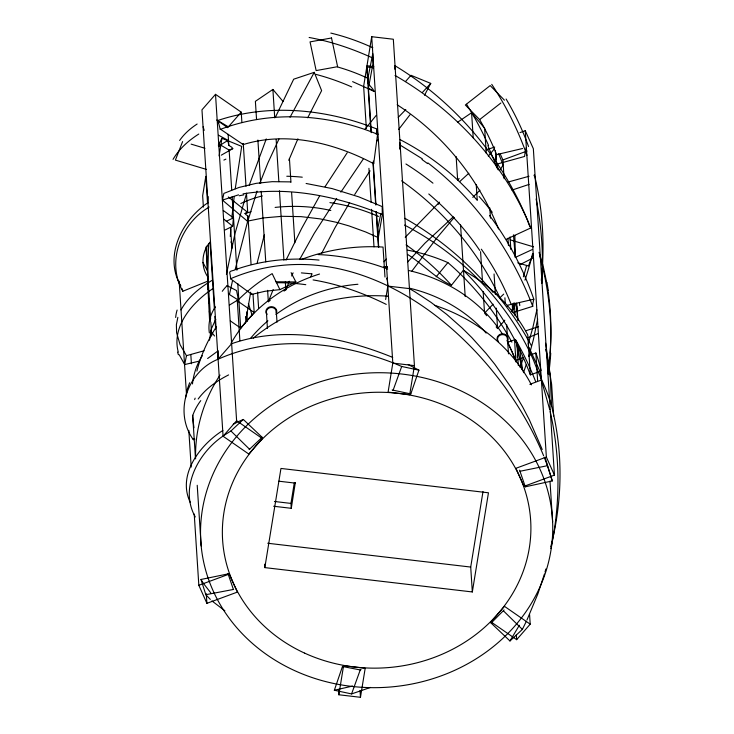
<?xml version="1.0" encoding="UTF-8"?>
<svg xmlns="http://www.w3.org/2000/svg" width="734" height="734" viewBox="0 0 734 734"><rect width="100%" height="100%" fill="white"/><g stroke="black" fill="none" stroke-linecap="round" stroke-linejoin="round"><path stroke-width="1.1" d="M506.432 239.22L530.774 227.944L530.086 226.76A121.238 51.692 -24.1 0 1 527.893 221.228C501.827 156.883 454.273 101.558 394.892 65.665L394.892 68.702A121.706 10.992 -83.3 0 0 394.901 69.29M515.415 257.46L514.846 235.256M551.564 406.26L550.142 374.588L545.637 343.2M209.511 340.237L211.236 329.107L215.778 319.262M517.91 345.31L517.286 357.265M518.103 346.329L517.598 356.605M246.496 193.602L247.707 212.392L245.028 213.475L245.743 214.429A68.207 20.35 -55.3 0 0 246.266 214.878L247.936 215.952L247.358 221.163L263.57 217.915L282.205 216.31L301.059 216.631L320.088 218.87L336.438 222.319L348.916 225.888L365.706 231.99L378.313 237.614L382.386 214.585A63.087 5.698 -83.3 0 1 382.258 211.897L382.194 206.584L358.871 196.886L332.052 188.565L306.106 183.472M207.704 203.162L208.126 196.565M208.621 243.486L207.603 280.984L209.575 320.299M550.216 353.164C552.427 320.538 548.509 287.627 539.839 256.138M541.857 283.37C543.591 255.129 541.637 226.668 536.104 198.923M230.274 236.495L230.962 227.393M497.936 168.444A68.253 9.68 69.7 0 0 497.615 166.921L495.973 159.709L496.597 154.626A308.491 288.783 -19.1 0 0 479.66 119.596L465.356 105.008L490.193 85.584L504.441 100.2M231.889 217.191L234.174 196.859M177.857 317.363L176.38 324.685L176.6 332.722L180.096 344.714L186.454 355.678L184.684 364.569L199.437 361.082M541.297 280.351C544.958 245.11 542.848 209.19 534.37 174.765L534.058 175.775M235.238 188.757L241.706 146.387L221.952 138.295L218.328 145.213M399.599 149.048L400.14 145.075L399.663 142.332M218.594 123.229A121.706 40.893 41.1 0 1 220.044 128.918L243.22 144.58C286.893 131.037 334.309 142.891 373.679 163.691L377.671 133.579A121.238 10.955 -83.3 0 1 376.992 129.101M547.702 373.725C551.739 346.081 552.096 317.84 547.959 290.196M245.303 323.455L250.698 292.196M376.221 134.111L377.001 129.074C326.924 109.155 269.396 103.127 217.723 120.523L218.604 123.239M219.081 155.957L221.952 138.295M185.528 397.929L187.5 388.726L189.629 382.772M264.827 567.611L280.957 468.448L488.459 492.789L472.329 591.953L264.827 567.611L264.607 564.217M273.644 506.249L291.279 508.313L290.958 503.414L294.343 482.614M291.279 508.313L295.334 482.522M373.606 67.767L366.78 66.959L363.633 86.328L366.358 128.459M352.614 81.63L374.147 91.374L372.835 89.144A68.253 30.039 9.2 0 0 372.065 88.144L368.129 83.557L366.982 65.748L371.707 36.7L393.323 39.232L414.426 365.633L409.7 394.69L388.084 392.149L392.809 363.101L371.707 36.7M385.653 299.49L387.827 286.086L387.121 277.929L386.937 279.067M338.851 694.768L343.576 665.71L365.193 668.252L360.467 697.3L338.851 694.768L338.539 689.951M472.329 591.953L470.714 567.061L483 491.569M537.673 318.951L533.297 339.989L528.783 356.513M226.421 274.351L234.908 233.834L246.624 193.18M394.608 67.198L394.892 65.665M371.303 132.661L368.431 88.163L372.964 63.803A148.268 13.396 -83.3 0 1 372.881 60.803L372.78 53.683L367.963 77.932L368.129 83.557M507.277 306.454L507.515 305.261L533.82 299.206C523.425 269.295 508.653 240.835 489.569 215.53M380.854 213.401L377.918 227.898L378.313 237.614M536.875 309.766L532.829 327.685L528.15 344.09M550.885 548.582C560.556 503.533 560.345 456.401 550.161 411.471M229.43 294.6L232.568 280.416M552.335 540.453C559.436 509.965 561.721 478.329 558.721 447.153C557.455 434.097 555.271 421.132 552.179 408.379C548.215 391.626 539.472 376.505 533.581 360.376C508.13 301.931 460.787 254.34 404.507 225.063M225.182 229.944L232.678 226.228L233.384 217.842L223.32 210.52M514.763 303.399L511.323 311.601M257.194 262.818L264.323 234.898M235.247 269.176L247.184 223.154L257.038 191.115M550.849 546.564L552.106 541.472M526.269 147.598L524.957 153.745A148.268 63.216 -24.1 0 0 524.617 156.452L496.276 164.315L496.413 166.535M545.023 572.015L545.876 568.988M544.435 574.034L537.857 593.916L526.994 619.946M247.358 221.163L222.448 200.125L223.861 193.418L239.036 187.445L256.203 183.335L272.195 181.674L290.627 181.885M533.82 299.206L532.801 303.775A63.087 26.901 -24.1 0 0 532.746 306.335L513.424 312.39M392.139 389.965L410.811 393.919L418.93 370.156L408.214 364.541M343.182 666.279L342.466 666.481L334.346 690.244L351.577 693.924L370.523 687.419M194.648 399.599L195.152 398.131M249.239 185.234L266.258 138.9M393.039 390.451L401.7 366.477L418.93 370.156M361.082 669.601L360.247 669.949L351.577 693.924M526.223 364.66L523.434 372.707M523.636 357.531L519.984 367.229M259.735 183.463L267.809 163.141L278.957 139.029M270.185 300.472L268.341 301.729L273.186 289.545M182.61 141.579L175.398 160.104L206.318 169.38M533.26 253.67L528.452 266.02L517.791 262.827M284.012 291.077L285.856 289.829L289.37 281.25M288.765 160.342L297.903 138.79M209.034 206.924L208.887 207.272C180.876 223.54 166.003 262.01 182.803 291.251L208.428 280.902M275.268 117.513L293.692 79.189L314.253 72.336L321.62 90.631L307.711 117.789M310.776 276.764L312.069 273.846M291.682 275.984L293.105 272.855M526.351 621.313L522.369 629.405L509.974 640.956L491.129 623.093L504.074 609.954M286.003 260.194L301.536 228.669L319.648 195.859M321.74 253.202L334.998 227.696L349.632 202.639M299.573 259.579L314.253 233.32L336.704 198.419M424.518 95.236L430.739 83.392L410.985 75.299L405.462 81.593M290.04 117.256L314.253 72.336M181.004 309.941C188.014 297.041 199.905 287.526 212.383 280.204M519.369 625.258L509.974 640.956M491.129 623.093L491.633 622.239M325.052 186.702L347.182 152.755M354.724 194.482L370.037 170.848M340.87 192.152L363.238 159.085M215.502 306.867C210.034 314.28 207.979 323.905 209.364 332.961M459.117 178.454L457.842 180.215M494.367 148.965L488.294 156.058M499.771 170.288L503.166 164.976L498.661 153.791M398.672 129.45L409.939 114.807M411.857 271.149L436.803 237.999L454.208 217.447M407.535 254.404C422.793 263.956 434.785 277.975 451.456 285.251L463.356 270.296C493.092 299.619 515.837 335.768 530.343 374.881L539.967 371.413L529.04 347.476M210.319 241.862C201.712 251.248 200.492 266.167 207.667 276.727M365.064 129.065L376.193 115.421M384.065 261.799L386.258 259.065M436.189 276.791L447.887 262.607C473.843 284.939 495.432 312.179 511.873 342.172M376.854 141.121L378.019 139.708M504.818 320.189L498.771 327.272M407.765 261.882L424.94 243.193L453.3 216.787M215.512 94.328L201.969 109.834L223.081 436.235L248.798 454.052L262.332 438.547L236.614 420.729L215.512 94.328L241.22 112.146L241.899 122.587M241.22 112.146L227.687 127.652L216.668 120.018M230.329 320.896L240.651 328.043L254.184 312.537L253.01 294.426M223.081 436.235L236.614 420.729M438.152 204.327L438.95 203.419M530.196 624.166L504.487 606.348L490.945 621.854L516.663 639.672L530.196 624.166L529.581 614.541M430.739 83.392L422.463 92.392M405.232 237.302L439.492 202.144M398.223 117.367L405.81 109.54M472.779 197.391L479.944 190.207M238.88 421.426L243.303 419.444L262.157 437.308L249.147 449.612M493.101 304.188L484.55 313.143L486.725 315.721M503.717 294.105L500.019 297.646M243.303 419.444L230.916 430.986L224.494 435.088M459.677 181.61L468.833 173.27M207.612 358.522L218.237 350.76L218.099 359.22C187.179 371.523 173.472 411.985 193.308 439.684L194.868 439.152M479.596 119.633L500.891 102.98M208.273 202.501C182.94 219.154 164.398 254.267 179.426 283.37M223.806 435.565C198.492 452.245 178.922 487.982 195.308 516.984M229.458 305.069L237.999 299.885L237.788 296.619L236.541 290.563L227.081 285.627M213.41 288.269C193.225 301.619 171.224 325.841 178.279 352.1M283.049 101.485L272.892 89.438L255.386 101.338L256.561 119.55M457.759 122.138L471.586 112.742L484.642 128.23L486.266 153.287M221.255 155.186L232.779 148.635L231.907 147.387A68.253 20.359 -55.3 0 0 231.403 146.974L228.843 145.46L227.751 140.176L218.548 135.23M222.87 430.454C200.143 444.795 176.848 474.669 190.29 502.46M226.255 221.356L233.384 217.842M233.21 424.261L238.155 421.766M520.131 264.552L532.783 258.129M291.123 272.672L295.885 281.948L279.893 289.627L265.102 291.26L251.762 294.38L230.504 278.746C361.11 223.063 496.221 340.604 543.6 455.722M516.323 256.937L532.022 249.67M222.448 200.125L238.522 194.831M527.214 337.979L538.215 333.548M218.815 144.011L229.136 150.066L232.779 148.635M220.136 129.478C270.626 110.118 328.309 113.788 377.854 134.423M520.011 132.606L525.26 130.67L533.343 148.708L554.445 475.109L524.012 486.339L515.929 468.301L546.371 457.071L525.26 130.67M504.12 178.738L502.9 159.939L527.049 151.03M523.223 357.614L515.855 360.33L507.781 342.292L515.14 339.576M528.48 355.678L535.838 352.962A176.188 157.397 -3.7 0 1 541.068 370.551M529.847 384.313L541.389 380.056L539.967 371.413M198.831 585.292L229.274 574.061L237.348 592.099L206.905 603.33L198.831 585.292L194.226 514.057M511.993 190.097L529.15 184.372M486.055 149.929L494.716 147.039M538.572 326.676L525.81 330.768M245.028 213.475L251.101 211.731M529.049 176.27L507.772 182.133M186.454 355.678L204.098 350.769M352.65 686.042L334.346 690.244M261.598 437.446L262.157 437.308M522.544 148.507L496.597 154.626M519.608 470.145L525.305 486.816L552.28 480.935L545.087 457.401M228.164 573.878L201.006 579.465L205.841 594.705L210.319 599.403M520.002 471.265L547.436 465.695L552.28 480.935M233.614 589.42L205.841 594.705M243.046 193.849C290.15 186.207 338.787 196.694 382.386 214.585M275.122 207.41C293.692 205.392 312.611 206.282 330.832 210.502M275.736 281.764L295.885 281.948M386.203 296.068L387.58 296.16M301.362 272.892L311.565 273.81M319.042 260.084C290.903 257.34 262.038 260.175 235.33 269.653C233.669 270.929 228.595 270.589 229.797 273.351A58.729 19.735 41.1 0 1 230.522 278.755M366.982 65.748L373.808 66.555M384.258 266.653L387.506 267.029M387.827 286.086L409.444 288.618L414.875 291.793L430.996 302.353L446.749 314.409L461.998 327.887L471.815 337.603L485.917 353.228L494.835 364.293L511.369 387.864L522.507 406.654L529.278 419.637L542.224 449.492M392.809 363.101L414.426 365.633M278.837 481.201L295.371 483.137M274.424 501.478L290.958 503.414M267.745 543.252L470.714 567.061M342.466 666.481L360.247 669.949M191.143 144.139L205.006 148.296M510.075 239.816L533.535 246.853M393.029 362.825C338.035 341.714 273.186 334.612 218.099 359.22L231.632 343.714C284.159 325.373 342.659 336.952 392.745 357.412M394.277 363.321L401.7 366.477M399.782 139.488C428.977 154.461 455.309 174.995 476.806 199.795M400.14 145.075L422.298 158.828M368.431 88.163L374.147 91.374M404.856 218.282C438.372 237.394 468.42 262.607 492.991 292.361M395.03 75.464C455.034 109.944 504.662 163.526 530.774 227.944M228.081 126.679L217.723 120.523M237.999 299.885L228.586 294.004M224.852 610.761L211.933 600.926M397.131 104.751C442.767 134.285 478.559 178.408 498.524 228.935M410.049 393.406L410.811 393.919M279.893 289.627L272.167 273.626A176.188 157.397 -3.7 0 0 237.302 300.848L254.184 312.537M406.049 244.853C422.683 256.505 437.859 270.176 451.456 285.251M401.626 180.83C444.07 210.86 478.825 251.909 500.579 299.206M427.894 162.902C475.485 199.474 511.359 250.477 532.746 306.335M228.329 196.951L247.707 212.392M223.778 219.09L232.678 226.228M428.775 193.978C448.116 210.438 465.631 229.201 479.697 250.395M503.597 611.009L522.369 629.405M249.688 449.382L230.916 430.986M210.805 592.907L203.171 583.062M496.156 326.905L497.606 328.63M207.364 270.626L202.887 262.396M184.684 364.569L179.197 354.706M202.841 582.557L201.006 579.465M180.252 284.847L179.729 283.92M180.454 285.214L180.858 285.976M487.89 145.653L497.551 168.875M539.031 252.322L542.921 264.992L546.729 282.709M500.212 153.929L502.9 159.939M546.371 457.071L554.445 475.109M230.926 241.871L232.146 244.917M544.169 457.144L547.436 465.695M227.98 573.584L233.284 589.136M252.037 314.969L248.386 303.527M541.389 380.056L549.766 409.737M496.276 164.315L497.533 168.361M203.135 126.78L204.171 130.368M246.789 321.281L245.56 316.501M545.665 349.384L546.16 351.531M525.076 485.807L525.305 486.816M182.803 291.251L182.693 290.765A121.706 51.894 -24.1 0 0 182.06 288.71M546.39 352.614L551.61 384.157L553.665 416.013M498.019 168.82L498.239 169.93M519.415 348.118L522.746 370.945M522.195 369.762L516.296 342.521A88.686 37.81 -24.1 0 1 516.002 340.888M373.679 163.691L373.322 161.067M513.47 234.825L515.277 257.478M211.062 335.952L210.53 330.731M516.745 303.619L517.965 320.648M243.156 143.745L243.22 144.58M516.672 306.106L517.644 319.694M210.071 319.703L210.218 321.446M209.373 310.941L209.566 313.574M507.423 337.979L508.497 353.861M276.25 310.858L277.021 322.208M195.492 458.667L192.657 415.279A176.188 157.397 -3.7 0 0 193.996 427.766M549.986 481.119L552.619 521.892A176.188 157.397 -3.7 0 1 294.481 670.546A176.188 157.397 -3.7 0 1 282.819 398.158A176.188 157.397 -3.7 0 1 552.619 521.892M535.838 352.962L537.618 380.524M530.343 374.881L527.764 334.924A176.188 157.397 -3.7 0 0 463.356 270.296M510.029 236.917L510.846 249.441M514.305 302.958L515.112 315.482M516.883 342.806L518.351 365.578M507.965 238.256L508.442 245.569M512.213 303.986L512.736 312.042M514.497 339.209L515.855 360.33M495.395 150.8L495.973 159.709M504.9 297.802L505.267 303.362M506.634 324.492L507.781 342.292M489.798 207.933L490.459 218.181M494.065 273.975L495.395 294.472M496.276 308.133L497.533 327.492M516.351 634.864L516.663 639.672M471.586 112.742L473.21 137.799M476.228 184.482L477.256 200.419M480.568 251.652L482.559 282.397M483.146 291.508L484.477 312.005M456.135 156.525L457.686 180.436M460.557 224.843L465.191 296.573M384.974 277.048L383.038 247.074A176.188 157.397 -3.7 0 0 301.169 259.561M373.248 162.691L375.982 204.96M376.414 211.64L378.716 247.239M366.78 66.959L370.982 131.863M372.964 162.599L375.689 204.731M376.129 211.566L378.414 246.863M368.927 168.306L371.138 202.465M371.578 209.3L374.01 246.872M360.036 690.566L360.467 697.3M289.416 158.434L290.958 182.344M291.618 192.592L294.857 242.697M272.892 89.438L274.736 117.899M276.14 139.533L278.856 181.665M279.452 190.767L283.939 260.221M285.342 281.856L285.856 289.829M257.891 140.047L260.689 183.317M261.203 191.29L265.763 261.882M267.607 290.343L268.341 301.729M257.579 292.059L258.607 308.005M243.248 143.469L246.018 186.289M247.936 215.952L251.056 264.24M246.808 311.867L247.395 320.978M228.118 134.331L228.843 145.46M229.136 150.066L231.724 190.106M232.155 196.785L236.908 270.204M237.77 283.553L240.651 328.043M237.302 300.848L239.88 340.649M230.66 228.999L231.907 248.358M207.575 203.694L205.804 176.362L202.657 195.73L203.391 207.116M210.071 242.403L214.42 309.583M214.86 316.409L215.668 328.942M205.97 246.973L210.603 318.703M210.823 322.116L211.713 335.777M190.84 354.861L191.418 363.77M206.291 593.705L206.905 603.33M197.217 485.275L201.18 545.977M179.16 281.159L186.509 394.718M188.812 430.344L191.189 467.081M208.832 303.014L208.502 297.692M266.479 313.051L267.424 328.548M208.071 289.673L206.676 246.156M195.583 458.778A176.188 157.397 -3.7 0 1 220.017 375.083M253.212 338.19A176.188 157.397 -3.7 0 1 386.946 296.114M434.693 305.335A176.188 157.397 -3.7 0 1 531.425 384.855M515.543 339.622A334.337 303.949 -64.4 0 1 535.627 381.552M313.088 279.92A335.374 206.392 56.8 0 1 386.258 304.399M179.628 140.478A295.224 113.669 17.6 0 1 197.134 124.037M173.04 159.379A342.117 133.405 14.9 0 1 198.786 134.047M526.627 265.378A295.224 271.543 55.1 0 1 523.36 276.819M513.708 303.133A295.224 271.543 55.1 0 1 512.864 305.105M193.326 438.482A58.775 25.057 -24.1 0 1 193.317 439.684M506.102 99.026A295.224 270.626 -64.1 0 1 528.553 146.543M491.743 84.346A342.117 311.849 -70.2 0 1 526.975 155.379M466.567 104.283A378.258 353.834 -22.2 0 1 488.532 145.378M330.814 33.085A295.224 191.693 60.2 0 1 372.863 47.765M337.576 66.977A308.491 227.412 81.5 0 1 367.89 78.318M309.133 37.48A342.117 218.906 57 0 1 372.955 58.133M315.886 74.373A378.258 276.158 80.2 0 1 351.714 86.915M250.615 338.264A148.516 132.68 -3.7 0 1 267.91 320.822M275.901 314.501A148.516 132.68 -3.7 0 1 357.926 284.269M409.352 288.141A148.516 132.68 -3.7 0 1 486.156 333.098M192.831 415.297A317.996 116.211 4.8 0 1 200.758 400.636M196.877 371.083A176.188 157.397 -3.7 0 1 216.319 326.914M407.352 250.101A176.188 157.397 -3.7 0 1 447.887 262.607M198.189 399.012A333.153 121.761 12.8 0 1 228.604 374.918M276.58 282.737A317.492 181.693 48.2 0 1 305.803 284.691M251.799 293.6A88.264 29.654 41.1 0 1 251.762 294.38M230.971 343.475A154.333 137.873 -3.7 0 1 319.529 274.03M383.974 266.754A154.333 137.873 -3.7 0 1 387.368 267.048M408.746 270.516A154.333 137.873 -3.7 0 1 502.827 334.631M507.653 342.861A154.333 137.873 -3.7 0 1 516.048 362.036M222.274 291.297A303.72 108.66 25.9 0 1 227.301 285.526M218.567 146.598A308.491 127.129 35.8 0 1 228.081 140.46M175.683 317.483A282.773 93.75 -4.3 0 1 177.123 310.06M178.38 354.724A282.26 93.31 0.6 0 1 177.646 352.109M192.473 383.946A334.97 145.093 26.4 0 1 202.3 355.751M214.612 336.007A352.026 114.174 -12.1 0 1 211.768 332.337M223.879 160.085A378.258 153.81 34.7 0 1 225.898 159.14M318.217 254.588A339.181 244.541 68.6 0 1 387.69 269.048M329.905 202.621A303.518 201.85 70.7 0 1 378.505 216.438M286.792 176.252A283.186 136.937 39.2 0 1 302.28 177.188M239.22 195.785A282.269 145.02 44 0 1 243.78 194.886M240.825 203.511A352.054 149.947 32.1 0 1 262.368 195.932M481.33 249.184A303.518 278.663 -44 0 1 510.892 303.692M479.119 196.519A283.186 225.228 84.3 0 1 492.257 212.3M421.967 159.507A282.269 232.806 -89.5 0 1 427.537 163.59M494.055 291.435A334.97 317.345 -44.4 0 1 531.554 346.035M405.948 163.985A352.054 259.148 76.3 0 1 432.968 183.17M546.986 282.673A282.26 268.892 9.8 0 1 548.197 290.169M519.489 303.087A352.026 332.566 -28.5 0 1 519.782 305.638M532.59 253.735A342.117 319.299 51 0 1 524.948 280.149M516.195 303.105A342.117 319.299 51 0 1 513.011 310.289M550.739 353.192A282.773 270.057 -5.7 0 1 548.637 374.147M498.129 341.659A5.459 4.881 -3.7 0 1 498.68 335.254A5.459 4.881 -3.7 0 1 505.845 334.777A5.459 4.881 -3.7 0 1 507.24 341.053M266.965 314.537A5.459 4.881 -3.7 0 1 267.387 308.243A5.459 4.881 -3.7 0 1 274.388 307.473A5.459 4.881 -3.7 0 1 276.314 313.501M266.809 313.904A5.028 4.487 -3.7 0 1 270.864 307.491A5.028 4.487 -3.7 0 1 276.25 312.932M497.973 341.026A5.028 4.487 -3.7 0 1 502.506 334.585A5.028 4.487 -3.7 0 1 507.111 340.86M331.52 37.975L310.051 41.884L316.143 70.592L337.603 66.684L331.52 37.975M304.665 653.141A154.333 137.873 -3.7 0 0 530.792 522.92A154.333 137.873 -3.7 0 0 294.453 414.536A154.333 137.873 -3.7 0 0 304.665 653.141"/></g></svg>
